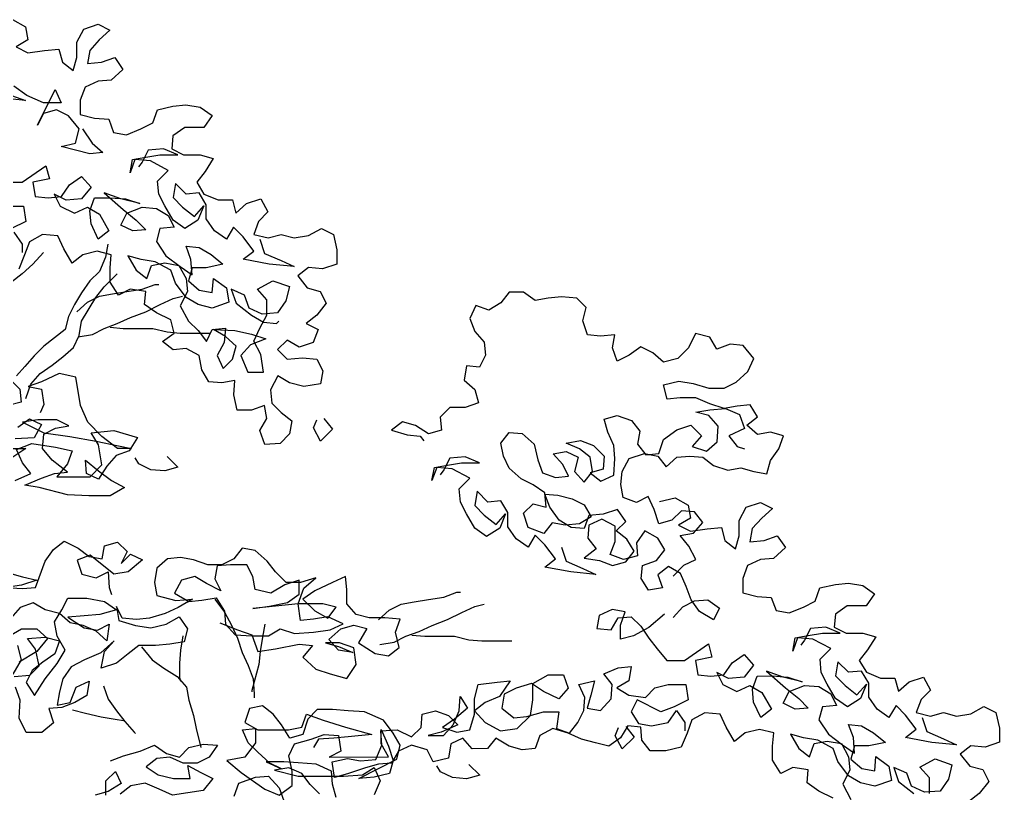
# Model space of a CAD drawing. Header units: millimetres. Extents: x 343.2 to 347.05, y 2584.15 to 2589.28.
# Drawn here: x 345.405 to 346.943, y 2588.065 to 2589.279 of the extents above; entities that cross this region are included whole.
import ezdxf

# ---------------------------------------------------------------- set-up
doc = ezdxf.new("R2010")
doc.units = ezdxf.units.MM
doc.header["$LTSCALE"] = 10
doc.layers.add('Vegetais', color=94, linetype='Continuous')

msp = doc.modelspace()

# ---------------------------------------------------------------- linework, layer by layer
at = {"layer": 'Vegetais'}
for points in [[(345.3937, 2589.2787), (345.4142, 2589.2676), (345.418, 2589.2471), (345.3993, 2589.2359), (345.418, 2589.2266), (345.4441, 2589.2303), (345.4664, 2589.2322), (345.4721, 2589.2117), (345.4888, 2589.1987), (345.4944, 2589.2192), (345.4944, 2589.2434), (345.5056, 2589.2639), (345.5279, 2589.2714), (345.5466, 2589.2621), (345.5298, 2589.2472), (345.5149, 2589.2304), (345.5112, 2589.2099), (345.5336, 2589.2118), (345.5541, 2589.2192), (345.5671, 2589.2006), (345.5485, 2589.1838), (345.528, 2589.1819), (345.5075, 2589.1726), (345.5001, 2589.1521), (345.5001, 2589.1297), (345.5225, 2589.1241), (345.5448, 2589.1223), (345.5523, 2589.1018), (345.5728, 2589.0981), (345.5952, 2589.1074), (345.6138, 2589.1168), (345.6212, 2589.1373), (345.6455, 2589.1429), (345.666, 2589.1448), (345.6883, 2589.1411), (345.707, 2589.128), (345.6939, 2589.1094), (345.6641, 2589.1094), (345.6455, 2589.0963), (345.6437, 2589.0758), (345.6623, 2589.0665), (345.6884, 2589.0665), (345.7089, 2589.0609), (345.6959, 2589.0404), (345.6828, 2589.0236), (345.694, 2589.005), (345.7164, 2588.9957), (345.7388, 2588.9957), (345.7444, 2588.9752), (345.7612, 2588.9902), (345.7835, 2588.9976), (345.7947, 2588.9771), (345.7798, 2588.9622), (345.7724, 2588.9417), (345.7948, 2588.9361), (345.8153, 2588.9418), (345.8358, 2588.9362), (345.8581, 2588.9399), (345.8786, 2588.9511), (345.8973, 2588.9418), (345.9029, 2588.9176), (345.9029, 2588.8952), (345.8805, 2588.8878), (345.8582, 2588.8896), (345.8414, 2588.8765), (345.8563, 2588.8579), (345.8768, 2588.8523), (345.8862, 2588.8337), (345.8713, 2588.8151), (345.8545, 2588.802), (345.8732, 2588.7927), (345.8657, 2588.7722), (345.8434, 2588.7647), (345.8247, 2588.7759), (345.8098, 2588.761), (345.8248, 2588.7461), (345.849, 2588.7479), (345.8713, 2588.7461), (345.8807, 2588.7275), (345.877, 2588.707), (345.8509, 2588.7032), (345.8285, 2588.7088), (345.8099, 2588.7199), (345.7987, 2588.6976), (345.8006, 2588.6771), (345.8155, 2588.6622), (345.8323, 2588.6491), (345.8286, 2588.6286), (345.8137, 2588.6137), (345.7895, 2588.6118), (345.782, 2588.6342), (345.7931, 2588.6528), (345.7894, 2588.6733), (345.7689, 2588.6659), (345.7465, 2588.6658), (345.7409, 2588.6901), (345.7428, 2588.7124), (345.7223, 2588.7087), (345.7018, 2588.7105), (345.6906, 2588.7292), (345.6868, 2588.7515), (345.6663, 2588.7627), (345.6458, 2588.7608), (345.629, 2588.7738), (345.6476, 2588.7869), (345.642, 2588.8074), (345.6197, 2588.8186), (345.601, 2588.8316), (345.6029, 2588.8521), (345.5786, 2588.8558), (345.56, 2588.8465), (345.5469, 2588.867), (345.5469, 2588.8893), (345.5487, 2588.9098), (345.5264, 2588.9154), (345.504, 2588.9098), (345.4873, 2588.8967), (345.4742, 2588.9191), (345.4648, 2588.9396), (345.4406, 2588.9414), (345.4201, 2588.9302), (345.4127, 2588.9097), (345.4034, 2588.8873)], [(345.5038, 2589.1074), (345.5188, 2589.085), (345.5356, 2589.0701), (345.5151, 2589.0682), (345.4703, 2589.0794), (345.4927, 2589.085), (345.4982, 2589.1073), (345.4814, 2589.1278), (345.4628, 2589.1371), (345.4423, 2589.1315), (345.433, 2589.1129), (345.4609, 2589.1688), (345.4702, 2589.1483), (345.4423, 2589.1483), (345.4162, 2589.1595), (345.3957, 2589.1744)], [(345.392, 2589.1594), (345.4143, 2589.152), (345.3938, 2589.1538)], [(345.7817, 2588.9343), (345.7892, 2588.9119), (345.8153, 2588.9007), (345.8358, 2588.8914), (345.7967, 2588.8951), (345.7556, 2588.9026), (345.7724, 2588.9156), (345.7556, 2588.938), (345.7407, 2588.9529), (345.7295, 2588.9342), (345.7109, 2588.9472), (345.6978, 2588.9659), (345.6978, 2588.9882), (345.6866, 2589.0069), (345.6661, 2589.005), (345.6493, 2589.0217), (345.6456, 2588.9994), (345.6605, 2588.9845), (345.6792, 2588.9696), (345.6941, 2588.9864), (345.6848, 2588.964), (345.6643, 2588.9509), (345.6456, 2588.964), (345.6326, 2588.9863), (345.6232, 2589.0049), (345.6213, 2589.0254), (345.6381, 2589.0422), (345.6101, 2589.0571), (345.5859, 2589.059), (345.5785, 2589.0385), (345.5822, 2589.059), (345.6027, 2589.0627), (345.625, 2589.0665), (345.653, 2589.0665), (345.6306, 2589.0758), (345.6064, 2589.0739), (345.5971, 2589.0552), (345.5915, 2589.0478)], [(345.3809, 2589.0234), (345.4089, 2589.0234), (345.4461, 2589.0495), (345.4517, 2589.029), (345.4256, 2589.0234), (345.4294, 2589.001), (345.4499, 2588.9992), (345.4704, 2589.0011), (345.4834, 2589.0197), (345.502, 2589.0328), (345.517, 2589.016), (345.5021, 2588.9974), (345.4778, 2588.9955), (345.4592, 2589.0048), (345.4685, 2588.9862), (345.4909, 2588.975), (345.5114, 2588.9843), (345.5301, 2588.9732), (345.545, 2588.9471), (345.5282, 2588.934), (345.517, 2588.9583), (345.5151, 2588.9788), (345.5226, 2588.9993), (345.5468, 2588.9993), (345.571, 2588.9974), (345.5934, 2588.99), (345.5636, 2588.9974), (345.5375, 2589.0067), (345.5673, 2588.9807), (345.5878, 2588.9639), (345.6028, 2588.949), (345.5823, 2588.9471), (345.5636, 2588.9564), (345.5729, 2588.9751), (345.5971, 2588.9844), (345.6195, 2588.9826), (345.6382, 2588.9714), (345.6475, 2588.9528), (345.6251, 2588.9509), (345.6196, 2588.9304), (345.6345, 2588.908), (345.6569, 2588.8913), (345.6755, 2588.8783), (345.6736, 2588.9025), (345.6662, 2588.923), (345.6867, 2588.9211), (345.7053, 2588.91), (345.724, 2588.8951), (345.6979, 2588.8895), (345.6755, 2588.8894), (345.6699, 2588.8689), (345.6867, 2588.854), (345.7072, 2588.8503), (345.7091, 2588.8727), (345.7296, 2588.8578), (345.7333, 2588.8354), (345.7073, 2588.8261), (345.6849, 2588.8317), (345.6662, 2588.8428), (345.6494, 2588.8652), (345.642, 2588.8857), (345.6177, 2588.8987), (345.5954, 2588.9024), (345.5748, 2588.908), (345.5879, 2588.8856), (345.6047, 2588.8726), (345.6121, 2588.8931), (345.6326, 2588.8969), (345.655, 2588.8931), (345.6662, 2588.8727), (345.6681, 2588.8522), (345.6569, 2588.8298), (345.67, 2588.8056), (345.6849, 2588.7907), (345.698, 2588.7739), (345.7073, 2588.7925), (345.7278, 2588.7944), (345.7259, 2588.7721), (345.7148, 2588.7515), (345.7241, 2588.7311), (345.739, 2588.746), (345.7446, 2588.7665), (345.7278, 2588.7814), (345.7091, 2588.7925), (345.7427, 2588.7907), (345.7688, 2588.7851), (345.7912, 2588.7777), (345.767, 2588.7684), (345.7521, 2588.7516), (345.7633, 2588.7255), (345.7875, 2588.7255), (345.7837, 2588.7535), (345.7725, 2588.774), (345.7818, 2588.7945), (345.793, 2588.815), (345.793, 2588.8392), (345.7781, 2588.856), (345.8023, 2588.869), (345.8284, 2588.8598), (345.8228, 2588.8374), (345.8098, 2588.8187), (345.7855, 2588.8168), (345.765, 2588.8261), (345.7576, 2588.8466), (345.737, 2588.8559), (345.7445, 2588.8336), (345.7688, 2588.815), (345.7874, 2588.8038), (345.8079, 2588.802), (345.8116, 2588.8057)], [(345.3828, 2588.9861), (345.4108, 2588.9861), (345.4145, 2588.9619), (345.3921, 2588.9507)], [(345.3959, 2588.9451), (345.4089, 2588.9265), (345.409, 2588.9134)], [(345.4425, 2588.9135), (345.4257, 2588.8948), (345.409, 2588.8799), (345.3755, 2588.8537), (345.3643, 2588.8332), (345.3532, 2588.7922), (345.3438, 2588.7736), (345.3494, 2588.7959), (345.3531, 2588.8164), (345.3568, 2588.8388), (345.355, 2588.8593), (345.3512, 2588.8835), (345.3418, 2588.9208)], [(345.4948, 2588.8203), (345.5115, 2588.8352), (345.5302, 2588.8446), (345.5507, 2588.8483), (345.573, 2588.8521), (345.5973, 2588.8558), (345.6178, 2588.8633), (345.6233, 2588.8633)], [(346.4308, 2588.4057), (346.4476, 2588.4225), (346.4662, 2588.4318), (346.455, 2588.4523), (346.4419, 2588.4691), (346.4624, 2588.4728), (346.4773, 2588.4896), (346.4642, 2588.5064), (346.4437, 2588.5082), (346.4288, 2588.4933), (346.4084, 2588.4877), (346.4009, 2588.5101), (346.3915, 2588.5306), (346.3729, 2588.5212), (346.3524, 2588.5287), (346.3487, 2588.5492), (346.3505, 2588.5697), (346.3617, 2588.5902), (346.3859, 2588.5977), (346.4064, 2588.5939), (346.4195, 2588.5772), (346.4362, 2588.5921), (346.4567, 2588.594), (346.4772, 2588.5921), (346.494, 2588.5791), (346.5164, 2588.5717), (346.5369, 2588.5754), (346.5574, 2588.5699), (346.5779, 2588.5661), (346.5835, 2588.5867), (346.5965, 2588.6053), (346.6039, 2588.6258), (346.5834, 2588.6314), (346.5629, 2588.6276), (346.5461, 2588.6425), (346.5629, 2588.6556), (346.5517, 2588.6742), (346.5312, 2588.6723), (346.5107, 2588.6686), (346.4883, 2588.676), (346.466, 2588.6853), (346.4417, 2588.6853), (346.4212, 2588.6834), (346.4156, 2588.7058), (346.4398, 2588.7114), (346.4622, 2588.7077), (346.4864, 2588.7003), (346.5107, 2588.7003), (346.5293, 2588.7096), (346.5479, 2588.7264), (346.5572, 2588.7469), (346.5404, 2588.7674), (346.5199, 2588.7693), (346.4994, 2588.7618), (346.4882, 2588.7804), (346.4659, 2588.786), (346.4547, 2588.7636), (346.4379, 2588.7468), (346.4156, 2588.7412), (346.3988, 2588.7561), (346.3801, 2588.7654), (346.3615, 2588.7523), (346.3429, 2588.743), (346.3354, 2588.7635), (346.3391, 2588.784), (346.3168, 2588.7821), (346.2962, 2588.784), (346.2888, 2588.8063), (346.2943, 2588.8268), (346.2794, 2588.8417), (346.2552, 2588.8436), (346.2347, 2588.8417), (346.2142, 2588.8379), (346.1955, 2588.851), (346.1732, 2588.8509), (346.1601, 2588.8342), (346.1415, 2588.823), (346.121, 2588.8304), (346.1117, 2588.8099), (346.1192, 2588.7894), (346.1341, 2588.7726), (346.136, 2588.7521), (346.1267, 2588.7335), (346.1062, 2588.7353), (346.1025, 2588.713), (346.1193, 2588.6981), (346.1249, 2588.6776), (346.1044, 2588.6701), (346.0801, 2588.6701), (346.0652, 2588.6551), (346.0671, 2588.6346), (346.0466, 2588.629), (346.0261, 2588.6421), (346.0056, 2588.6476), (345.9888, 2588.6346), (346.0131, 2588.6271), (346.0336, 2588.6253), (346.0392, 2588.6178)], [(345.3886, 2588.7158), (345.4054, 2588.6991), (345.4073, 2588.6786), (345.3868, 2588.673)], [(345.3981, 2588.5555), (345.4223, 2588.5668), (345.4093, 2588.5835), (345.3999, 2588.604), (345.4241, 2588.6134), (345.4614, 2588.6078), (345.4875, 2588.6022), (345.4801, 2588.5817), (345.4633, 2588.5612), (345.5155, 2588.5612), (345.5341, 2588.5799), (345.5285, 2588.6116), (345.5173, 2588.6302), (345.5527, 2588.634), (345.59, 2588.6228), (345.577, 2588.6023), (345.5565, 2588.5948), (345.5416, 2588.578), (345.5286, 2588.5575), (345.5099, 2588.5668), (345.508, 2588.5873), (345.5286, 2588.5706), (345.5491, 2588.5557), (345.5696, 2588.5445), (345.5472, 2588.5315), (345.5137, 2588.5314), (345.4801, 2588.5333), (345.4354, 2588.5444), (345.413, 2588.5481), (345.4391, 2588.5593), (345.4596, 2588.5668), (345.4801, 2588.5687), (345.4559, 2588.5873), (345.4409, 2588.6059), (345.4428, 2588.6283), (345.4614, 2588.6376), (345.4819, 2588.6414), (345.4632, 2588.6507), (345.4334, 2588.6506), (345.4092, 2588.6469), (345.4428, 2588.6301), (345.4838, 2588.6246), (345.5248, 2588.6172), (345.5602, 2588.6098), (345.5807, 2588.606), (345.5583, 2588.606), (345.5341, 2588.6246), (345.5117, 2588.647), (345.5005, 2588.6731), (345.493, 2588.7178), (345.4669, 2588.7234), (345.439, 2588.7103), (345.4185, 2588.7028), (345.439, 2588.6991), (345.4427, 2588.6749), (345.4371, 2588.6618)], [(346.4309, 2588.3405), (346.4457, 2588.3573), (346.4644, 2588.3666), (346.4849, 2588.3685), (346.5035, 2588.3555), (346.4942, 2588.3368), (346.4718, 2588.3498), (346.4588, 2588.3685), (346.4513, 2588.389), (346.442, 2588.4095), (346.4233, 2588.4206), (346.4066, 2588.4076), (346.414, 2588.3871), (346.3917, 2588.3833), (346.3805, 2588.4019), (346.3823, 2588.4224), (346.4047, 2588.4299), (346.4177, 2588.4467), (346.4065, 2588.4653), (346.386, 2588.4765), (346.373, 2588.4579), (346.3748, 2588.4374), (346.3525, 2588.4317), (346.332, 2588.4392), (346.3394, 2588.4597), (346.3394, 2588.4839), (346.3189, 2588.4951), (346.2984, 2588.4857), (346.2965, 2588.4652), (346.3096, 2588.4485), (346.291, 2588.4335), (346.3152, 2588.4298), (346.3357, 2588.4224), (346.3562, 2588.428), (346.3692, 2588.4448), (346.358, 2588.4634), (346.3413, 2588.4765), (346.3562, 2588.4914), (346.3431, 2588.51), (346.3207, 2588.5025), (346.2984, 2588.5007), (346.2909, 2588.4801), (346.2704, 2588.482), (346.2518, 2588.4932), (346.2369, 2588.5136), (346.2294, 2588.5341), (346.2499, 2588.5323), (346.2723, 2588.5267), (346.2909, 2588.5174), (346.3021, 2588.4988), (346.2835, 2588.4876), (346.2611, 2588.4857), (346.2406, 2588.4894), (346.2276, 2588.4726), (346.2033, 2588.4819), (346.1959, 2588.5043), (346.2108, 2588.5192), (346.2313, 2588.5136), (346.2294, 2588.536), (346.2107, 2588.549), (346.1921, 2588.5583), (346.1734, 2588.5751), (346.1641, 2588.5937), (346.1603, 2588.6142), (346.1734, 2588.631), (346.1939, 2588.6292), (346.2125, 2588.6124), (346.2181, 2588.5882), (346.2256, 2588.5677), (346.2461, 2588.5602), (346.2666, 2588.5621), (346.2573, 2588.5808), (346.2424, 2588.5975), (346.2629, 2588.6013), (346.2815, 2588.592), (346.2759, 2588.5696), (346.2909, 2588.5528), (346.3039, 2588.5696), (346.3002, 2588.592), (346.2834, 2588.605), (346.2629, 2588.6143), (346.2852, 2588.6181), (346.3057, 2588.6106), (346.3225, 2588.5939), (346.3207, 2588.5734), (346.3002, 2588.5678), (346.317, 2588.5547), (346.3375, 2588.5641), (346.3393, 2588.5902), (346.3374, 2588.6107), (346.3281, 2588.6312), (346.3225, 2588.6516), (346.343, 2588.6573), (346.3653, 2588.6498), (346.3784, 2588.6331), (346.3747, 2588.6126), (346.3877, 2588.5958), (346.4083, 2588.5977), (346.4157, 2588.62), (346.4362, 2588.635), (346.4585, 2588.6425), (346.4753, 2588.6257), (346.4604, 2588.6089), (346.4828, 2588.6015), (346.4996, 2588.6164), (346.5014, 2588.6406), (346.4865, 2588.6574), (346.466, 2588.663), (346.4883, 2588.6667), (346.5126, 2588.6686), (346.5349, 2588.6593), (346.5424, 2588.6369), (346.5182, 2588.6257), (346.5313, 2588.609), (346.5424, 2588.6053)], [(345.8826, 2588.6529), (345.8957, 2588.6362), (345.8771, 2588.6175), (345.8659, 2588.638), (345.8714, 2588.651)], [(345.4018, 2588.6394), (345.4204, 2588.6525), (345.439, 2588.6432), (345.4279, 2588.6227), (345.398, 2588.6208)], [(345.3906, 2588.6059), (345.4148, 2588.6059), (345.3925, 2588.591)], [(345.6366, 2588.593), (345.6534, 2588.5763), (345.6329, 2588.5707), (345.6106, 2588.5725), (345.5919, 2588.5818), (345.5863, 2588.5911)], [(346.2553, 2588.4511), (346.2628, 2588.4288), (346.2889, 2588.4176), (346.3094, 2588.4083), (346.2702, 2588.412), (346.2292, 2588.4194), (346.246, 2588.4325), (346.2292, 2588.4548), (346.2143, 2588.4697), (346.2031, 2588.4511), (346.1845, 2588.4641), (346.1714, 2588.4827), (346.1714, 2588.5051), (346.1602, 2588.5237), (346.1397, 2588.5218), (346.1229, 2588.5386), (346.1192, 2588.5162), (346.1341, 2588.5013), (346.1528, 2588.4864), (346.1677, 2588.5032), (346.1584, 2588.4808), (346.1379, 2588.4678), (346.1192, 2588.4808), (346.1061, 2588.5032), (346.0968, 2588.5218), (346.0949, 2588.5423), (346.1117, 2588.5591), (346.0837, 2588.574), (346.0595, 2588.5758), (346.052, 2588.5553), (346.0558, 2588.5758), (346.0763, 2588.5796), (346.0986, 2588.5833), (346.1266, 2588.5833), (346.1042, 2588.5926), (346.08, 2588.5907), (346.0707, 2588.5721), (346.0651, 2588.5646)], [(346.4093, 2588.5227), (346.4336, 2588.5283), (346.4541, 2588.5171), (346.4578, 2588.4966), (346.4392, 2588.4854), (346.4578, 2588.4761), (346.4839, 2588.4799), (346.5063, 2588.4818), (346.5119, 2588.4613), (346.5287, 2588.4482), (346.5343, 2588.4687), (346.5342, 2588.493), (346.5454, 2588.5135), (346.5678, 2588.521), (346.5864, 2588.5117), (346.5696, 2588.4967), (346.5547, 2588.48), (346.551, 2588.4594), (346.5734, 2588.4613), (346.5939, 2588.4688), (346.607, 2588.4502), (346.5883, 2588.4334), (346.5678, 2588.4315), (346.5473, 2588.4222), (346.5399, 2588.4017), (346.5399, 2588.3793), (346.5623, 2588.3737), (346.5847, 2588.3719), (346.5921, 2588.3514), (346.6126, 2588.3477), (346.635, 2588.357), (346.6536, 2588.3663), (346.6611, 2588.3869), (346.6853, 2588.3925), (346.7058, 2588.3944), (346.7282, 2588.3906), (346.7468, 2588.3776), (346.7338, 2588.359), (346.704, 2588.3589), (346.6853, 2588.3459), (346.6835, 2588.3254), (346.7021, 2588.3161), (346.7282, 2588.3161), (346.7487, 2588.3105), (346.7357, 2588.29), (346.7227, 2588.2732), (346.7339, 2588.2546), (346.7563, 2588.2453), (346.7786, 2588.2453), (346.7842, 2588.2248), (346.801, 2588.2397), (346.8234, 2588.2472), (346.8346, 2588.2267), (346.8197, 2588.2118), (346.8122, 2588.1913), (346.8346, 2588.1857), (346.8551, 2588.1913), (346.8756, 2588.1858), (346.898, 2588.1895), (346.9185, 2588.2007), (346.9371, 2588.1914), (346.9427, 2588.1672), (346.9427, 2588.1448), (346.9204, 2588.1373), (346.898, 2588.1392), (346.8812, 2588.1261), (346.8962, 2588.1075), (346.9167, 2588.1019), (346.926, 2588.0833), (346.9111, 2588.0646), (346.8944, 2588.0516)], [(345.3889, 2588.4102), (345.4094, 2588.4046), (345.4318, 2588.399), (345.4076, 2588.3915), (345.3833, 2588.3878), (345.4094, 2588.3859), (345.4299, 2588.3878), (345.4448, 2588.4288), (345.4578, 2588.4475), (345.4746, 2588.4606), (345.497, 2588.4494), (345.5138, 2588.4364), (345.5343, 2588.4327), (345.538, 2588.4532), (345.5585, 2588.4588), (345.5734, 2588.4439), (345.5641, 2588.4252), (345.579, 2588.4402), (345.5976, 2588.4309), (345.5753, 2588.4122), (345.5529, 2588.4084), (345.5156, 2588.4382), (345.4951, 2588.4308), (345.5026, 2588.4084), (345.525, 2588.4028), (345.5436, 2588.4122), (345.5455, 2588.3879), (345.5492, 2588.3768)], [(345.7189, 2588.3322), (345.7469, 2588.321), (345.7692, 2588.3136), (345.7786, 2588.2875), (345.8065, 2588.2913), (345.8438, 2588.2987), (345.8643, 2588.2969), (345.8494, 2588.2782), (345.8699, 2588.2596), (345.8923, 2588.2522), (345.9184, 2588.2448), (345.9333, 2588.2671), (345.9295, 2588.2932), (345.9072, 2588.3007), (345.8848, 2588.3006), (345.9053, 2588.2951), (345.9277, 2588.2858), (345.9053, 2588.2895), (345.8904, 2588.3062), (345.909, 2588.323), (345.9295, 2588.3286), (345.95, 2588.3231), (345.937, 2588.3007), (345.9631, 2588.2839), (345.9836, 2588.2802), (346.0004, 2588.2933), (345.9948, 2588.3175), (346.0022, 2588.338), (345.978, 2588.3399), (345.9537, 2588.3399), (345.9332, 2588.3454), (345.9183, 2588.3622), (345.9183, 2588.3846), (345.9164, 2588.4051), (345.8959, 2588.3957), (345.868, 2588.3826), (345.8493, 2588.3696), (345.868, 2588.351), (345.8885, 2588.3398), (345.9015, 2588.3566), (345.881, 2588.3621), (345.8419, 2588.3621), (345.7711, 2588.3546), (345.7971, 2588.3583), (345.8251, 2588.364), (345.8437, 2588.377), (345.8437, 2588.3994), (345.8213, 2588.3919), (345.799, 2588.3788), (345.7748, 2588.3844), (345.771, 2588.4049), (345.7617, 2588.4235), (345.7356, 2588.4235), (345.7151, 2588.4216), (345.7114, 2588.4011), (345.7207, 2588.3825), (345.6983, 2588.3937), (345.6797, 2588.4048), (345.6592, 2588.3992), (345.648, 2588.3787), (345.6704, 2588.3657), (345.6909, 2588.3676), (345.7133, 2588.3713), (345.7263, 2588.3508), (345.7282, 2588.3303), (345.7431, 2588.3136), (345.7692, 2588.3117), (345.7953, 2588.3117), (345.814, 2588.3229), (345.8363, 2588.3155), (345.8661, 2588.3174), (345.8922, 2588.3212), (345.9127, 2588.3305), (345.8885, 2588.3417), (345.8661, 2588.3379), (345.8456, 2588.336), (345.8419, 2588.3621), (345.8512, 2588.3864), (345.8698, 2588.4031), (345.8456, 2588.3957), (345.8232, 2588.3956), (345.8064, 2588.4124), (345.7934, 2588.4292), (345.7747, 2588.4459), (345.7542, 2588.4496), (345.7412, 2588.4328), (345.7225, 2588.4235), (345.7002, 2588.4235), (345.6778, 2588.4309), (345.6573, 2588.4346), (345.6368, 2588.4328), (345.62, 2588.4178), (345.6163, 2588.3955), (345.6201, 2588.375), (345.6499, 2588.3675), (345.676, 2588.3694), (345.6536, 2588.3564), (345.6331, 2588.347), (345.6089, 2588.3395), (345.5884, 2588.3377), (345.566, 2588.3395), (345.5567, 2588.3581), (345.5605, 2588.3358), (345.5866, 2588.3283), (345.6108, 2588.3246), (345.635, 2588.3302), (345.6555, 2588.3414), (345.6686, 2588.3228), (345.663, 2588.3023), (345.6406, 2588.2986), (345.6183, 2588.2967), (345.5922, 2588.2967), (345.5754, 2588.2836), (345.5568, 2588.2687), (345.5326, 2588.2612), (345.5381, 2588.2873), (345.553, 2588.3041), (345.5325, 2588.2854), (345.5065, 2588.2742), (345.486, 2588.263), (345.4729, 2588.2444), (345.4674, 2588.2238), (345.4637, 2588.2033), (345.4842, 2588.2071), (345.4935, 2588.2313), (345.5139, 2588.2407), (345.5102, 2588.2183), (345.4916, 2588.2071), (345.4711, 2588.1996), (345.4506, 2588.1977), (345.4581, 2588.1754), (345.4395, 2588.1604), (345.4152, 2588.1604), (345.404, 2588.1828), (345.4059, 2588.2107), (345.3984, 2588.2312)], [(345.9684, 2588.3372), (345.9851, 2588.3521), (346.0038, 2588.3614), (346.0243, 2588.3652), (346.0466, 2588.3689), (346.0709, 2588.3727), (346.0913, 2588.3801), (346.0969, 2588.3801)], [(345.3965, 2588.248), (345.4207, 2588.2499), (345.4356, 2588.2648), (345.43, 2588.2909), (345.417, 2588.3077), (345.4449, 2588.3096), (345.4673, 2588.304), (345.4599, 2588.2835), (345.4412, 2588.2704), (345.4245, 2588.2574), (345.4152, 2588.2387), (345.4282, 2588.2182), (345.445, 2588.2443), (345.4636, 2588.2686), (345.4766, 2588.2891), (345.4636, 2588.3114), (345.4598, 2588.3338), (345.471, 2588.3525), (345.4803, 2588.3711), (345.5101, 2588.3711), (345.5381, 2588.3656), (345.5567, 2588.3525), (345.5306, 2588.3451), (345.5064, 2588.3432), (345.4803, 2588.3413), (345.5064, 2588.3245), (345.5269, 2588.3208), (345.5456, 2588.3302), (345.5418, 2588.3041), (345.5251, 2588.319), (345.5045, 2588.3283), (345.484, 2588.332), (345.4673, 2588.3469), (345.4449, 2588.3524), (345.4262, 2588.3636), (345.4057, 2588.3561), (345.3908, 2588.3393)], [(345.7114, 2588.3695), (345.7263, 2588.349), (345.7375, 2588.3285), (345.7469, 2588.308), (345.7543, 2588.2856), (345.7637, 2588.2651), (345.7712, 2588.2446), (345.773, 2588.2204), (345.773, 2588.2148)], [(345.9703, 2588.298), (345.9926, 2588.3018), (346.0113, 2588.3111), (346.0318, 2588.3186), (346.0523, 2588.3279), (346.0765, 2588.3373), (346.0988, 2588.3485), (346.1193, 2588.3578), (346.1342, 2588.3615)], [(346.4169, 2588.3456), (346.3927, 2588.3251), (346.3685, 2588.312), (346.348, 2588.3064), (346.348, 2588.3288), (346.3554, 2588.3493), (346.3349, 2588.353), (346.3144, 2588.3437), (346.3107, 2588.3232), (346.3331, 2588.3213), (346.3443, 2588.34), (346.3648, 2588.3419), (346.3797, 2588.327), (346.3927, 2588.3083), (346.4058, 2588.2916), (346.4207, 2588.2729), (346.4487, 2588.273), (346.486, 2588.2991), (346.4916, 2588.2786), (346.4655, 2588.273), (346.4692, 2588.2506), (346.4897, 2588.2488), (346.5102, 2588.2507), (346.5233, 2588.2693), (346.5419, 2588.2824), (346.5568, 2588.2656), (346.5419, 2588.247), (346.5177, 2588.2451), (346.499, 2588.2544), (346.5084, 2588.2357), (346.5308, 2588.2246), (346.5512, 2588.2339), (346.5699, 2588.2228), (346.5848, 2588.1967), (346.5681, 2588.1836), (346.5569, 2588.2078), (346.555, 2588.2283), (346.5624, 2588.2488), (346.5866, 2588.2489), (346.6109, 2588.247), (346.6333, 2588.2396), (346.6034, 2588.247), (346.5773, 2588.2563), (346.6072, 2588.2302), (346.6277, 2588.2135), (346.6426, 2588.1986), (346.6221, 2588.1967), (346.6035, 2588.206), (346.6128, 2588.2247), (346.637, 2588.234), (346.6594, 2588.2322), (346.678, 2588.221), (346.6873, 2588.2024), (346.665, 2588.2005), (346.6594, 2588.18), (346.6743, 2588.1576), (346.6967, 2588.1409), (346.7154, 2588.1278), (346.7135, 2588.1521), (346.706, 2588.1726), (346.7265, 2588.1707), (346.7452, 2588.1595), (346.7638, 2588.1446), (346.7377, 2588.139), (346.7154, 2588.139), (346.7098, 2588.1185), (346.7266, 2588.1036), (346.7471, 2588.0999), (346.7489, 2588.1223), (346.7694, 2588.1074), (346.7732, 2588.085), (346.7471, 2588.0757), (346.7247, 2588.0812), (346.7061, 2588.0924), (346.6893, 2588.1148), (346.6818, 2588.1353), (346.6576, 2588.1483), (346.6352, 2588.152), (346.6147, 2588.1576), (346.6278, 2588.1352), (346.6445, 2588.1222), (346.652, 2588.1427), (346.6725, 2588.1464), (346.6948, 2588.1427), (346.706, 2588.1222), (346.7079, 2588.1017), (346.6968, 2588.0793), (346.7098, 2588.0551)], [(345.7897, 2588.3304), (345.786, 2588.3099), (345.7823, 2588.2875), (345.7805, 2588.267), (345.7693, 2588.226), (345.7693, 2588.2241)], [(345.3853, 2588.3095), (345.4076, 2588.3226), (345.4319, 2588.3226), (345.4487, 2588.3077), (345.4319, 2588.2872), (345.404, 2588.2704)], [(346.8216, 2588.1838), (346.829, 2588.1615), (346.8551, 2588.1503), (346.8756, 2588.141), (346.8365, 2588.1447), (346.7955, 2588.1521), (346.8122, 2588.1652), (346.7955, 2588.1875), (346.7805, 2588.2024), (346.7694, 2588.1838), (346.7507, 2588.1968), (346.7376, 2588.2154), (346.7376, 2588.2378), (346.7264, 2588.2564), (346.7059, 2588.2546), (346.6891, 2588.2713), (346.6854, 2588.249), (346.7004, 2588.2341), (346.719, 2588.2192), (346.7339, 2588.2359), (346.7246, 2588.2136), (346.7041, 2588.2005), (346.6855, 2588.2135), (346.6724, 2588.2359), (346.6631, 2588.2545), (346.6612, 2588.275), (346.6779, 2588.2918), (346.65, 2588.3067), (346.6257, 2588.3085), (346.6183, 2588.288), (346.622, 2588.3085), (346.6425, 2588.3123), (346.6649, 2588.316), (346.6928, 2588.3161), (346.6704, 2588.3254), (346.6462, 2588.3235), (346.6369, 2588.3048), (346.6313, 2588.2974)], [(345.6611, 2588.3116), (345.6574, 2588.2893), (345.6556, 2588.2688), (345.6556, 2588.2464), (345.6575, 2588.2408)], [(346.0206, 2588.313), (346.0411, 2588.3111), (346.0877, 2588.3112), (346.1101, 2588.3056), (346.1306, 2588.3038), (346.1772, 2588.3038)], [(345.3947, 2588.2517), (345.4077, 2588.2741), (345.4021, 2588.2965)], [(345.5959, 2588.2948), (345.6127, 2588.2743), (345.6314, 2588.2613), (345.6519, 2588.2482), (345.6668, 2588.2315), (345.6705, 2588.211), (345.678, 2588.1868), (345.6818, 2588.1663), (345.6892, 2588.1364)], [(346.6819, 2588.057), (346.6595, 2588.0681), (346.6409, 2588.0812), (346.6427, 2588.1017), (346.6185, 2588.1054), (346.5998, 2588.096), (346.5868, 2588.1165), (346.5867, 2588.1389), (346.5886, 2588.1594), (346.5662, 2588.165), (346.5439, 2588.1594), (346.5271, 2588.1463), (346.514, 2588.1686), (346.5047, 2588.1891), (346.4805, 2588.191), (346.46, 2588.1798), (346.4525, 2588.1593), (346.4432, 2588.1369), (346.419, 2588.1313), (346.3948, 2588.1313), (346.3817, 2588.148), (346.3798, 2588.1685), (346.3593, 2588.1704), (346.3482, 2588.1517), (346.3295, 2588.1387), (346.309, 2588.1442), (346.2867, 2588.1498), (346.2661, 2588.1591), (346.2419, 2588.1665), (346.2214, 2588.1553), (346.214, 2588.1348), (346.1935, 2588.1329), (346.173, 2588.1385), (346.1525, 2588.1515), (346.1394, 2588.1348), (346.1152, 2588.1347), (346.1003, 2588.1515), (346.0816, 2588.1422), (346.0779, 2588.1198), (346.0537, 2588.1142), (346.0444, 2588.1328), (346.0201, 2588.1402), (345.9996, 2588.1309), (345.9885, 2588.1123), (345.968, 2588.1104), (345.9475, 2588.1048), (345.9195, 2588.0954), (345.899, 2588.0898), (345.8953, 2588.114), (345.9195, 2588.1196), (345.94, 2588.1159), (345.9642, 2588.1178), (345.9735, 2588.1402), (345.9716, 2588.1626), (345.9977, 2588.1644), (346.0201, 2588.1533), (346.035, 2588.1682), (346.0369, 2588.1887), (346.0574, 2588.1943), (346.0779, 2588.1869), (346.0928, 2588.172), (346.0667, 2588.1608), (346.0462, 2588.1552), (346.0704, 2588.1552), (346.0853, 2588.172), (346.0946, 2588.1944), (346.0965, 2588.2167), (346.1077, 2588.1981), (346.0872, 2588.1813), (346.0686, 2588.1682), (346.0909, 2588.1608), (346.1114, 2588.1646), (346.1189, 2588.1888), (346.1188, 2588.213), (346.1244, 2588.2354), (346.1542, 2588.2391), (346.1747, 2588.241), (346.158, 2588.2168), (346.1356, 2588.2074), (346.1189, 2588.1944), (346.1357, 2588.1758), (346.1599, 2588.1627), (346.186, 2588.1665), (346.2065, 2588.187), (346.2102, 2588.2112), (346.2102, 2588.2373), (346.2344, 2588.2504), (346.2586, 2588.2504), (346.2661, 2588.2299), (346.2512, 2588.2131), (346.2269, 2588.2243), (346.2083, 2588.2373), (346.1841, 2588.2299), (346.1654, 2588.2205), (346.1617, 2588.1981), (346.1804, 2588.1833), (346.2009, 2588.1851), (346.227, 2588.1926), (346.2512, 2588.1926), (346.2475, 2588.1665), (346.268, 2588.1591), (346.281, 2588.1759), (346.2903, 2588.1945), (346.2922, 2588.215), (346.2828, 2588.2355), (346.3071, 2588.2411), (346.3015, 2588.2188), (346.2959, 2588.1983), (346.3164, 2588.1946), (346.3332, 2588.2132), (346.335, 2588.2356), (346.322, 2588.2523), (346.3443, 2588.2617), (346.3648, 2588.2636), (346.3611, 2588.2412), (346.3425, 2588.23), (346.3611, 2588.2188), (346.3872, 2588.2151), (346.4021, 2588.2301), (346.4226, 2588.2357), (346.4506, 2588.2357), (346.4543, 2588.2115), (346.432, 2588.2003), (346.4115, 2588.1928), (346.3742, 2588.2114), (346.3649, 2588.1927), (346.3761, 2588.1741), (346.3966, 2588.1704), (346.4227, 2588.176), (346.4357, 2588.1947), (346.4488, 2588.176), (346.4488, 2588.163)], [(345.5363, 2588.2332), (345.5438, 2588.2127), (345.5569, 2588.1941), (345.5699, 2588.1773), (345.5848, 2588.1606), (345.5867, 2588.1587)], [(345.4879, 2588.1959), (345.5084, 2588.1903), (345.5326, 2588.1848), (345.555, 2588.1811), (345.5681, 2588.1792)], [(345.9018, 2588.0584), (345.8962, 2588.0789), (345.8943, 2588.0994), (345.8701, 2588.1105), (345.8421, 2588.1124), (345.8197, 2588.1142), (345.7918, 2588.1142), (345.816, 2588.103), (345.7974, 2588.1123), (345.7787, 2588.1291), (345.7638, 2588.144), (345.7545, 2588.1645), (345.775, 2588.1663), (345.775, 2588.144), (345.7582, 2588.1216), (345.7303, 2588.116), (345.7527, 2588.0974), (345.79, 2588.0713), (345.8123, 2588.062), (345.8328, 2588.0769), (345.8328, 2588.0993), (345.8272, 2588.1235), (345.8365, 2588.1422), (345.8626, 2588.1497), (345.8831, 2588.1571), (345.9054, 2588.1553), (345.9092, 2588.1311), (345.8906, 2588.1217), (345.9838, 2588.1218), (345.9725, 2588.1423), (345.9725, 2588.1647), (345.9837, 2588.1386), (345.9912, 2588.1162), (345.9856, 2588.0957), (345.9614, 2588.0901), (345.9372, 2588.0882), (345.9968, 2588.1181), (346.0024, 2588.1405), (345.9912, 2588.1591), (345.9762, 2588.1796), (345.9464, 2588.1926), (345.9203, 2588.1944), (345.8961, 2588.1963), (345.8719, 2588.1963), (345.857, 2588.1813), (345.8495, 2588.1571), (345.829, 2588.1515), (345.816, 2588.172), (345.8029, 2588.1887), (345.7861, 2588.2018), (345.7656, 2588.198), (345.7582, 2588.1757), (345.7787, 2588.1645), (345.8271, 2588.1645), (345.8476, 2588.1683), (345.8551, 2588.1888), (345.8812, 2588.1795), (345.9166, 2588.1683), (345.9576, 2588.1572), (345.9203, 2588.1534), (345.898, 2588.1515), (345.8738, 2588.1497), (345.8663, 2588.1366)], [(346.3562, 2588.1698), (346.3693, 2588.153), (346.3506, 2588.1343), (346.3394, 2588.1548), (346.345, 2588.1679)], [(345.5476, 2588.1158), (345.5681, 2588.1233), (345.5942, 2588.1308), (345.6166, 2588.1401), (345.6352, 2588.1271), (345.6557, 2588.1215), (345.6706, 2588.1364), (345.693, 2588.142), (345.7153, 2588.1402), (345.7023, 2588.1215), (345.6837, 2588.1122), (345.6613, 2588.1122), (345.6408, 2588.1215), (345.6203, 2588.1196), (345.6035, 2588.1065), (345.6222, 2588.0935), (345.6464, 2588.0879), (345.6725, 2588.088), (345.6688, 2588.1085), (345.6893, 2588.0973), (345.7079, 2588.088), (345.693, 2588.0694), (345.6446, 2588.0619), (345.6241, 2588.0712), (345.6017, 2588.0805), (345.5793, 2588.0767), (345.5626, 2588.0636)], [(346.8328, 2588.0646), (346.8328, 2588.0888), (346.8179, 2588.1056), (346.8421, 2588.1186), (346.8682, 2588.1093), (346.8626, 2588.087), (346.8496, 2588.0683), (346.8254, 2588.0664), (346.8049, 2588.0757), (346.7974, 2588.0962), (346.7769, 2588.1055), (346.7844, 2588.0832), (346.8086, 2588.0645)], [(345.8757, 2588.0639), (345.8608, 2588.0788), (345.8477, 2588.0956), (345.8272, 2588.1049), (345.8048, 2588.1011), (345.8421, 2588.0919), (345.913, 2588.0919), (345.9428, 2588.0938), (345.9614, 2588.105), (345.9707, 2588.0845), (345.9614, 2588.0621)], [(346.1102, 2588.1099), (346.127, 2588.0931), (346.1065, 2588.0875), (346.0842, 2588.0894), (346.0655, 2588.0987), (346.0599, 2588.108)], [(345.5402, 2588.0618), (345.5402, 2588.0841), (345.5551, 2588.099), (345.5644, 2588.0804), (345.5439, 2588.0674), (345.5234, 2588.0617)], [(345.7415, 2588.0601), (345.7489, 2588.0806), (345.775, 2588.0899), (345.7955, 2588.0918), (345.8123, 2588.0732), (345.8198, 2588.0527)]]:
    msp.add_lwpolyline(points, dxfattribs=at)
at = {"layer": 'Vegetais', "color": 34}
for points in [[(345.5431, 2588.9266), (345.5394, 2588.9061), (345.5301, 2588.8837), (345.5152, 2588.8688), (345.5022, 2588.8501), (345.491, 2588.8315), (345.4817, 2588.8128), (345.4762, 2588.7923), (345.4426, 2588.7662), (345.4277, 2588.7513), (345.4128, 2588.7345), (345.3998, 2588.7196)], [(345.4148, 2588.6842), (345.4222, 2588.7065), (345.4371, 2588.7233), (345.4557, 2588.7364), (345.4725, 2588.7495), (345.4892, 2588.7644), (345.4985, 2588.783), (345.5022, 2588.8054), (345.5246, 2588.8427), (345.5376, 2588.8595), (345.5581, 2588.88)], [(345.4967, 2588.7812), (345.519, 2588.7849), (345.5377, 2588.7943), (345.5582, 2588.8017), (345.5787, 2588.8111), (345.6029, 2588.8204), (345.6252, 2588.8316), (345.6457, 2588.8409), (345.6606, 2588.8447)], [(345.547, 2588.7961), (345.5675, 2588.7943), (345.6141, 2588.7943), (345.6365, 2588.7888), (345.657, 2588.7869), (345.7036, 2588.7869)]]:
    msp.add_lwpolyline(points, dxfattribs=at)

doc.saveas('drawing.dxf')
